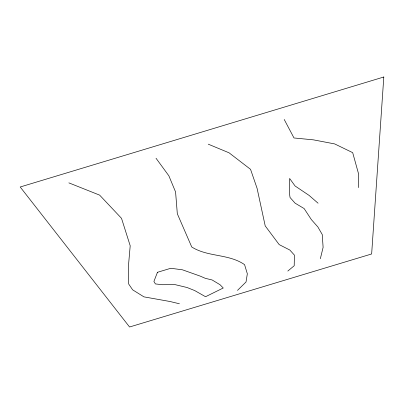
<?xml version="1.0" encoding="UTF-8"?>
<svg xmlns="http://www.w3.org/2000/svg" width="404" height="404" viewBox="0 0 404 404"><rect width="100%" height="100%" fill="white"/><g stroke="black" fill="none" stroke-linecap="round" stroke-linejoin="round"><path stroke-width="0.61" d="M358.343 187.587L358.686 174.306L352.687 152.646L334.653 143.91L313.443 139.855L293.986 137.966L284.219 119.478M320.347 258.712L323.114 247.359L322.246 234.537L317.862 226.942L311.332 219.564L304.126 208.555L295.102 203.177L290.042 197.495L289.375 192.753L289.633 178.472L295.071 185.976L309.07 195.385L318.064 203.207M237.491 290.39L246.026 281.987L247.334 273.801L244.572 264.635C228.619 253.636 207.934 257.212 191.738 246.985L177.316 213.741L175.583 191.991L168.857 175.796L156.03 158.247M287.82 271.064L294.203 265.746L294.41 255.116L289.835 250.041L279.184 244.607L265.211 225.907L257.075 188.309L250.546 169.337L229.063 152.808L208.252 144.167M179.411 303.773L170.003 301.505L143.945 296.864L132.633 289.825L128.704 284.042L128.432 266.1L130.199 245.778L121.523 218.342L99.652 195.137L68.887 182.876M383.8 77.002L371.645 253.97L129.568 326.998L20.2 186.991L383.8 77.002M157.459 272.301L153.914 281.436L155.399 283.926L162.378 284.714L175.154 284.653L187.072 287.512L194.703 290.567L205.55 296.723L223.255 288.007L219.993 284.689L212.11 279.957L205.338 278.336L200.258 276.134L182.497 269.821L170.796 268.276L157.459 272.301"/></g></svg>
